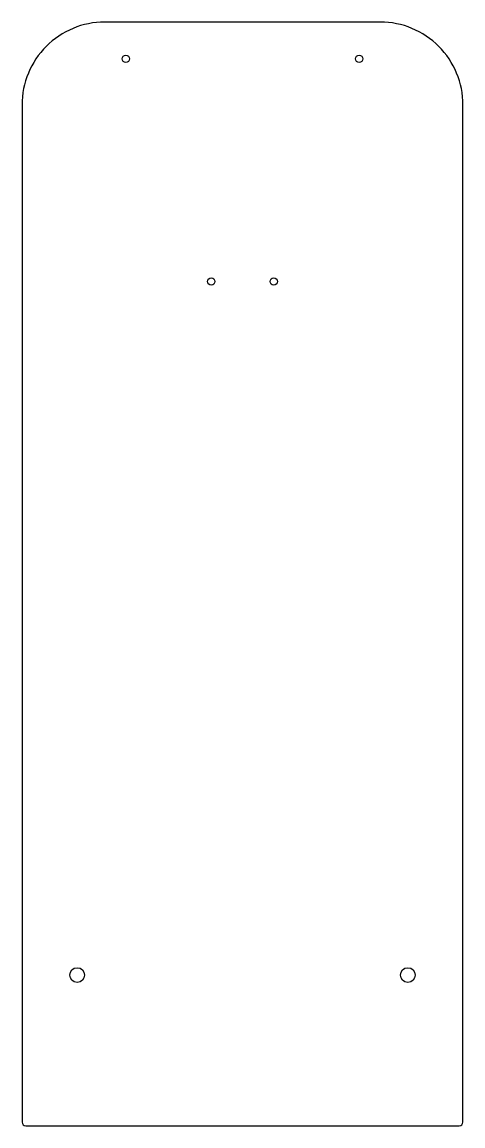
# Model space of a CAD drawing. Header units: inches. Extents: x -4.7 to 4.7, y 0 to 23.6.
import ezdxf

# ---------------------------------------------------------------- set-up
doc = ezdxf.new("R2010")
doc.units = ezdxf.units.IN
doc.header["$MEASUREMENT"] = 0

msp = doc.modelspace()

# ---------------------------------------------------------------- linework, layer by layer
msp.add_lwpolyline([(4.646, 0, 0.414214), (4.724, 0.079), (4.724, 21.85, 0.414214), (2.953, 23.622), (-2.953, 23.622, 0.414214), (-4.724, 21.85), (-4.724, 0.079, 0.414214), (-4.646, 0)], format="xyb", close=True)
for centre, radius in [((-2.5, 22.835), 0.0787), ((2.5, 22.835), 0.0787), ((-0.669, 18.071), 0.0787), ((0.669, 18.071), 0.0787), ((-3.543, 3.228), 0.157), ((3.543, 3.228), 0.157)]:
    msp.add_circle(centre, radius)

doc.saveas('drawing.dxf')
